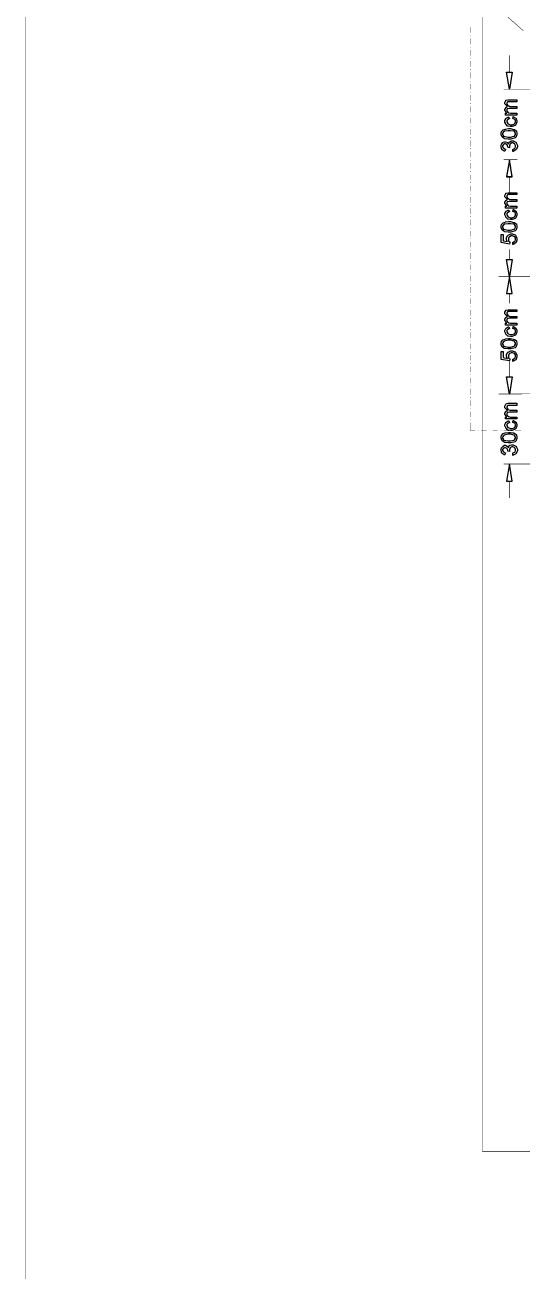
# Model space of a CAD drawing. Extents: x 0 to 210, y 0 to 297.
# Drawn here: x 0 to 44, y 130.7 to 240.9 of the extents above; entities that cross this region are included whole.
import ezdxf

# ---------------------------------------------------------------- set-up
doc = ezdxf.new("R2010")
doc.units = 0
doc.header["$MEASUREMENT"] = 0
for name, color, linetype in [('C00-00-00-BLACK', 7, 'Continuous'), ('C00-00-FF', 5, 'Continuous'), ('C00-7E-FF', 150, 'Continuous'), ('CFF-00-00', 1, 'Continuous'), ('CFF-7E-00', 30, 'Continuous')]:
    doc.layers.add(name, color=color, linetype=linetype)

msp = doc.modelspace()

# ---------------------------------------------------------------- linework, layer by layer
at = {"layer": 'C00-00-00-BLACK', "const_width": 0.0423}
msp.add_lwpolyline([(0.0427, -0.3886), (210.36, -0.3886), (210.36, 296.883), (0.0427, 296.883), (0.0427, -0.3886)], close=True, dxfattribs=at)
for points in [[(40.4604, 141.232), (40.4604, 263.183)], [(39.3996, 240.21), (39.3996, 240.676)], [(39.3996, 239.956), (39.4409, 239.956)], [(39.3996, 239.191), (39.3996, 239.702)], [(39.3996, 238.937), (39.4409, 238.937)], [(39.3996, 238.175), (39.3996, 238.683)], [(39.3996, 237.921), (39.4409, 237.921)], [(39.3996, 237.202), (39.3996, 237.71)], [(39.3996, 236.945), (39.4409, 236.945)], [(39.3996, 236.183), (39.3996, 236.691)], [(39.3996, 235.928), (39.4409, 235.928)], [(39.3996, 235.209), (39.3996, 235.675)], [(39.3996, 234.953), (39.4409, 234.953)], [(39.3996, 234.191), (39.3996, 234.699)], [(39.3996, 233.937), (39.4409, 233.937)], [(39.3996, 233.175), (39.3996, 233.682)], [(39.3996, 232.917), (39.4409, 232.917)], [(39.3996, 232.198), (39.3996, 232.664)], [(39.3996, 231.944), (39.4409, 231.944)], [(39.3996, 231.182), (39.3996, 231.691)], [(39.3996, 230.926), (39.4409, 230.926)], [(39.3996, 230.164), (39.3996, 230.671)], [(39.3996, 229.952), (39.4409, 229.952)], [(39.3996, 229.19), (39.3996, 229.698)], [(39.3996, 228.933), (39.4409, 228.933)], [(39.3996, 228.171), (39.3996, 228.68)], [(39.3996, 227.918), (39.4409, 227.918)], [(39.3996, 227.197), (39.3996, 227.663)], [(39.3996, 226.941), (39.4409, 226.941)], [(39.3996, 226.179), (39.3996, 226.687)], [(39.3996, 225.925), (39.4409, 225.925)], [(39.3996, 225.163), (39.3996, 225.672)], [(39.3996, 224.907), (39.4409, 224.907)], [(39.3996, 224.186), (39.3996, 224.695)], [(39.3996, 223.933), (39.4409, 223.933)], [(39.3996, 223.17), (39.3996, 223.679)], [(39.3996, 222.914), (39.4409, 222.914)], [(39.3996, 222.195), (39.3996, 222.661)], [(39.3996, 221.983), (39.4409, 221.983)], [(39.3996, 221.221), (39.3996, 221.729)], [(39.3996, 220.967), (39.4409, 220.967)], [(39.3996, 220.202), (39.3996, 220.711)], [(39.3996, 219.949), (39.4409, 219.949)], [(39.3996, 219.228), (39.3996, 219.694)], [(39.3996, 218.974), (39.4409, 218.974)], [(39.3996, 218.21), (39.3996, 218.718)], [(39.3996, 217.956), (39.4409, 217.956)], [(39.3996, 217.194), (39.3996, 217.702)], [(39.3996, 216.94), (39.4409, 216.94)], [(39.3996, 216.217), (39.3996, 216.726)], [(39.3996, 215.963), (39.4409, 215.963)], [(39.3996, 215.202), (39.3996, 215.71)], [(39.3996, 214.948), (39.4409, 214.948)], [(39.3996, 214.226), (39.3996, 214.691)], [(39.3996, 213.971), (39.4409, 213.971)], [(39.3996, 213.209), (39.3996, 213.717)], [(39.3996, 212.955), (39.4409, 212.955)], [(39.3996, 212.19), (39.3996, 212.699)], [(39.3996, 211.937), (39.4409, 211.937)], [(39.3996, 211.218), (39.3996, 211.683)], [(39.3996, 210.963), (39.4409, 210.963)], [(39.3996, 210.198), (39.3996, 210.706)], [(39.3996, 209.944), (39.4409, 209.944)], [(39.3996, 209.182), (39.3996, 209.69)], [(39.3996, 208.971), (39.4409, 208.971)], [(39.3996, 208.206), (39.3996, 208.714)], [(39.3996, 207.952), (39.4409, 207.952)], [(39.3996, 207.19), (39.3996, 207.698)], [(39.3996, 206.936), (39.4409, 206.936)], [(39.3996, 206.214), (39.3996, 206.679)], [(39.3996, 205.96), (39.4409, 205.96)], [(39.8254, 204.986), (39.3996, 204.986), (39.3996, 205.705)], [(40.0787, 204.986), (40.1214, 204.986)], [(40.8411, 204.986), (40.3324, 204.986)], [(41.0972, 204.986), (41.1399, 204.986)], [(41.8179, 204.986), (41.3523, 204.986)], [(42.0716, 204.986), (42.1143, 204.986)], [(42.8364, 204.986), (42.3252, 204.986)], [(43.09, 204.986), (43.1327, 204.986)], [(43.852, 204.986), (43.3433, 204.986)], [(40.4604, 141.232), (155.607, 141.232)]]:
    msp.add_lwpolyline(points, dxfattribs=at)
at = {"layer": 'C00-00-FF', "const_width": 0.0423}
for points in [[(43.9388, 218.633), (41.9019, 218.633)], [(43.9388, 218.633), (41.9019, 218.633)], [(43.9388, 208.248), (41.9019, 208.248)], [(43.9388, 208.248), (41.9019, 208.248)]]:
    msp.add_lwpolyline(points, dxfattribs=at)
at = {"layer": 'C00-7E-FF', "const_width": 0.0423}
for points in [[(42.8364, 236.733), (42.8364, 238.217)], [(51.2339, 235.209), (42.3252, 235.209)], [(43.1327, 228.976), (42.3252, 228.976)], [(43.5557, 228.976), (42.3252, 228.976)], [(42.8364, 227.493), (42.8364, 225.968)], [(42.8364, 227.452), (42.8364, 226.561)], [(42.8364, 220.159), (42.8364, 221.051)], [(42.4106, 218.633), (42.3252, 218.633)], [(42.4106, 218.633), (42.3252, 218.633)], [(42.8364, 217.151), (42.8364, 216.26)], [(42.8364, 209.775), (42.8364, 211.259)], [(42.8364, 209.775), (42.8364, 210.663)], [(42.4106, 208.248), (42.3252, 208.248)], [(42.4106, 208.248), (42.3252, 208.248)], [(52.3766, 202.059), (42.3252, 202.059)], [(42.8364, 200.533), (42.8364, 199.051)]]:
    msp.add_lwpolyline(points, dxfattribs=at)
for points in [[(42.5813, 236.733), (43.09, 236.733), (42.8364, 235.209), (42.5813, 236.733)], [(42.5813, 227.493), (43.09, 227.493), (42.8364, 228.976), (42.5813, 227.493)], [(42.5813, 227.452), (43.09, 227.452), (42.8364, 228.976), (42.5813, 227.452)], [(42.5813, 220.159), (43.09, 220.159), (42.8364, 218.633), (42.5813, 220.159)], [(42.5813, 217.151), (43.09, 217.151), (42.8364, 218.633), (42.5813, 217.151)], [(42.5813, 209.775), (43.09, 209.775), (42.8364, 208.248), (42.5813, 209.775)], [(42.5813, 209.775), (43.09, 209.775), (42.8364, 208.248), (42.5813, 209.775)], [(42.5813, 200.533), (43.09, 200.533), (42.8364, 202.059), (42.5813, 200.533)]]:
    msp.add_lwpolyline(points, close=True, dxfattribs=at)
at = {"layer": 'C00-7E-FF'}
for points in [[(42.5813, 236.733), (43.09, 236.733), (42.8364, 235.209), (42.5813, 236.733)], [(42.5813, 227.493), (43.09, 227.493), (42.8364, 228.976), (42.5813, 227.493)], [(42.5813, 227.452), (43.09, 227.452), (42.8364, 228.976), (42.5813, 227.452)], [(42.5813, 220.159), (43.09, 220.159), (42.8364, 218.633), (42.5813, 220.159)], [(42.5813, 217.151), (43.09, 217.151), (42.8364, 218.633), (42.5813, 217.151)], [(42.5813, 209.775), (43.09, 209.775), (42.8364, 208.248), (42.5813, 209.775)], [(42.5813, 209.775), (43.09, 209.775), (42.8364, 208.248), (42.5813, 209.775)], [(42.5813, 200.533), (43.09, 200.533), (42.8364, 202.059), (42.5813, 200.533)]]:
    msp.add_lwpolyline(points, close=True, dxfattribs=at)
at = {"layer": 'CFF-00-00', "const_width": 0.0423}
for points in [[(42.4974, 241.779), (44.0669, 240.38)], [(49.6616, 218.633), (43.9388, 218.633)], [(49.6616, 208.291), (43.8947, 208.291)]]:
    msp.add_lwpolyline(points, dxfattribs=at)
at = {"layer": 'CFF-7E-00'}
for points in [[(43.513, 232.917), (42.4974, 232.917), (42.4974, 233.087), (42.624, 233.087), (42.6022, 233.087), (42.5401, 233.185), (42.5401, 233.216), (42.5291, 233.227), (42.4519, 233.347), (42.4519, 233.386), (42.4519, 233.429), (42.5291, 233.546), (42.5401, 233.555), (42.5401, 233.587), (42.6448, 233.673), (42.6667, 233.682), (42.635, 233.704), (42.4519, 233.911), (42.4519, 233.978), (42.4519, 234.043), (42.5291, 234.213), (42.5401, 234.234), (42.5609, 234.244), (42.7344, 234.275), (42.7937, 234.275), (43.513, 234.275), (43.513, 234.107), (42.8791, 234.107), (42.8364, 234.107), (42.7411, 234.107), (42.7094, 234.107), (42.7094, 234.107), (42.6667, 234.064), (42.6667, 234.064), (42.6558, 234.054), (42.624, 233.968), (42.624, 233.937), (42.624, 233.896), (42.6985, 233.779), (42.7094, 233.767), (42.7193, 233.758), (42.8696, 233.682), (42.9204, 233.682), (43.513, 233.682), (43.513, 233.513), (42.8364, 233.513), (42.8364, 233.513), (42.6766, 233.482), (42.6667, 233.472), (42.6558, 233.472), (42.624, 233.376), (42.624, 233.345), (42.624, 233.313), (42.6558, 233.227), (42.6667, 233.216), (42.6667, 233.196), (42.7288, 233.132), (42.751, 233.132), (42.7715, 233.121), (42.9465, 233.087), (43.0057, 233.087), (43.513, 233.087), (43.513, 232.917)], [(43.1327, 232.621), (43.1754, 232.791), (43.1959, 232.781), (43.4178, 232.643), (43.4287, 232.621), (43.4495, 232.601), (43.513, 232.427), (43.513, 232.368), (43.513, 232.283), (43.4068, 232.051), (43.386, 232.029), (43.3641, 232.008), (43.0953, 231.902), (43.0057, 231.902), (42.9313, 231.902), (42.7302, 231.935), (42.7094, 231.944), (42.6875, 231.956), (42.5496, 232.093), (42.5401, 232.114), (42.5291, 232.136), (42.4519, 232.31), (42.4519, 232.368), (42.4519, 232.431), (42.5291, 232.601), (42.5401, 232.621), (42.5609, 232.643), (42.7344, 232.749), (42.7937, 232.749), (42.8364, 232.58), (42.7937, 232.58), (42.6766, 232.505), (42.6667, 232.494), (42.6558, 232.485), (42.624, 232.398), (42.624, 232.368), (42.624, 232.315), (42.6985, 232.166), (42.7094, 232.155), (42.7193, 232.135), (42.9341, 232.071), (43.0057, 232.071), (43.0788, 232.071), (43.2802, 232.135), (43.3021, 232.155), (43.3116, 232.166), (43.386, 232.318), (43.386, 232.368), (43.386, 232.399), (43.3532, 232.485), (43.3433, 232.494), (43.3324, 232.517), (43.1532, 232.611), (43.1327, 232.621)], [(42.8364, 230.799), (42.7288, 230.799), (42.4423, 230.831), (42.4106, 230.841), (42.3884, 230.852), (42.2081, 230.989), (42.1982, 231.01), (42.1763, 231.021), (42.1143, 231.206), (42.1143, 231.267), (42.1143, 231.32), (42.1446, 231.458), (42.1555, 231.479), (42.1651, 231.49), (42.2727, 231.596), (42.2836, 231.606), (42.2935, 231.617), (42.4752, 231.681), (42.4974, 231.691), (42.4974, 231.691), (42.751, 231.732), (42.8364, 231.732), (42.9313, 231.732), (43.1945, 231.659), (43.2167, 231.648), (43.2802, 231.648), (43.4495, 231.533), (43.4717, 231.521), (43.4813, 231.501), (43.513, 231.326), (43.513, 231.267), (43.513, 231.182), (43.4068, 230.948), (43.386, 230.926), (43.3546, 230.905), (42.9659, 230.799), (42.8364, 230.799)], [(42.8364, 230.967), (42.9412, 230.967), (43.2484, 231.043), (43.2594, 231.053), (43.2802, 231.064), (43.386, 231.217), (43.386, 231.267), (43.386, 231.32), (43.2802, 231.458), (43.2594, 231.479), (43.2484, 231.49), (42.9383, 231.521), (42.8364, 231.521), (42.7193, 231.521), (42.3884, 231.49), (42.3679, 231.479), (42.3457, 231.458), (42.2409, 231.315), (42.2409, 231.267), (42.2409, 231.214), (42.3139, 231.064), (42.3252, 231.053), (42.3457, 231.043), (42.7136, 230.967), (42.8364, 230.967)], [(43.1327, 229.698), (43.1327, 229.868), (43.1532, 229.879), (43.3324, 229.985), (43.3433, 229.995), (43.3532, 230.005), (43.386, 230.125), (43.386, 230.164), (43.386, 230.218), (43.3229, 230.354), (43.3021, 230.375), (43.2911, 230.386), (43.1394, 230.46), (43.09, 230.46), (43.047, 230.46), (42.9299, 230.386), (42.9204, 230.375), (42.8985, 230.365), (42.8364, 230.215), (42.8364, 230.164), (42.8364, 230.164), (42.8364, 230.069), (42.8364, 230.037), (42.7094, 230.078), (42.7094, 230.078), (42.7094, 230.112), (42.7094, 230.122), (42.7094, 230.122), (42.6339, 230.281), (42.624, 230.291), (42.624, 230.313), (42.4946, 230.375), (42.4519, 230.375), (42.4201, 230.375), (42.3347, 230.344), (42.3252, 230.334), (42.3139, 230.324), (42.2409, 230.204), (42.2409, 230.164), (42.2409, 230.123), (42.3139, 230.005), (42.3252, 229.995), (42.3347, 229.985), (42.4561, 229.909), (42.4974, 229.909), (42.4519, 229.741), (42.3884, 229.741), (42.2081, 229.847), (42.1982, 229.868), (42.1763, 229.89), (42.1143, 230.096), (42.1143, 230.164), (42.1143, 230.218), (42.1446, 230.354), (42.1555, 230.375), (42.1651, 230.386), (42.2727, 230.492), (42.2836, 230.502), (42.2935, 230.513), (42.412, 230.545), (42.4519, 230.545), (42.4946, 230.545), (42.6131, 230.513), (42.624, 230.502), (42.6558, 230.502), (42.7397, 230.386), (42.751, 230.375), (42.751, 230.418), (42.8569, 230.535), (42.8791, 230.545), (42.8886, 230.566), (43.0389, 230.63), (43.09, 230.63), (43.174, 230.63), (43.3973, 230.524), (43.4287, 230.502), (43.4495, 230.481), (43.5557, 230.244), (43.5557, 230.164), (43.5557, 230.091), (43.4495, 229.89), (43.4287, 229.868), (43.4068, 229.847), (43.1641, 229.709), (43.1327, 229.698)], [(43.513, 224.695), (42.4974, 224.695), (42.4974, 224.864), (42.624, 224.864), (42.6022, 224.864), (42.5401, 224.959), (42.5401, 224.991), (42.5291, 225.003), (42.4519, 225.123), (42.4519, 225.163), (42.4519, 225.206), (42.5291, 225.323), (42.5401, 225.333), (42.5401, 225.364), (42.6448, 225.45), (42.6667, 225.46), (42.635, 225.481), (42.4519, 225.688), (42.4519, 225.756), (42.4519, 225.819), (42.5291, 225.989), (42.5401, 226.009), (42.5609, 226.02), (42.7344, 226.052), (42.7937, 226.052), (43.513, 226.052), (43.513, 225.883), (42.8791, 225.883), (42.8364, 225.883), (42.7411, 225.883), (42.7094, 225.883), (42.7094, 225.883), (42.6667, 225.84), (42.6667, 225.84), (42.6558, 225.83), (42.624, 225.743), (42.624, 225.713), (42.624, 225.672), (42.6985, 225.554), (42.7094, 225.544), (42.7193, 225.534), (42.8696, 225.46), (42.9204, 225.46), (43.513, 225.46), (43.513, 225.29), (42.8364, 225.29), (42.8364, 225.29), (42.6766, 225.258), (42.6667, 225.247), (42.6558, 225.247), (42.624, 225.152), (42.624, 225.121), (42.624, 225.089), (42.6558, 225.003), (42.6667, 224.991), (42.6667, 224.97), (42.7288, 224.907), (42.751, 224.907), (42.7715, 224.897), (42.9465, 224.864), (43.0057, 224.864), (43.513, 224.864), (43.513, 224.695)], [(43.1327, 224.398), (43.1754, 224.568), (43.1959, 224.558), (43.4178, 224.42), (43.4287, 224.398), (43.4495, 224.378), (43.513, 224.204), (43.513, 224.145), (43.513, 224.061), (43.4068, 223.828), (43.386, 223.806), (43.3641, 223.785), (43.0953, 223.679), (43.0057, 223.679), (42.9313, 223.679), (42.7302, 223.712), (42.7094, 223.722), (42.6875, 223.733), (42.5496, 223.869), (42.5401, 223.89), (42.5291, 223.912), (42.4519, 224.087), (42.4519, 224.145), (42.4519, 224.208), (42.5291, 224.378), (42.5401, 224.398), (42.5609, 224.42), (42.7344, 224.525), (42.7937, 224.525), (42.8364, 224.356), (42.7937, 224.356), (42.6766, 224.283), (42.6667, 224.271), (42.6558, 224.262), (42.624, 224.175), (42.624, 224.145), (42.624, 224.093), (42.6985, 223.944), (42.7094, 223.933), (42.7193, 223.912), (42.9341, 223.848), (43.0057, 223.848), (43.0788, 223.848), (43.2802, 223.912), (43.3021, 223.933), (43.3116, 223.944), (43.386, 224.095), (43.386, 224.145), (43.386, 224.187), (43.3532, 224.294), (43.3433, 224.314), (43.3324, 224.325), (43.1532, 224.389), (43.1327, 224.398)], [(42.8364, 222.575), (42.7288, 222.575), (42.4423, 222.608), (42.4106, 222.618), (42.3884, 222.629), (42.2081, 222.767), (42.1982, 222.787), (42.1763, 222.799), (42.1143, 222.983), (42.1143, 223.044), (42.1143, 223.097), (42.1446, 223.235), (42.1555, 223.256), (42.1651, 223.267), (42.2727, 223.373), (42.2836, 223.383), (42.2935, 223.394), (42.4752, 223.457), (42.4974, 223.467), (42.4974, 223.467), (42.751, 223.509), (42.8364, 223.509), (42.9313, 223.509), (43.1945, 223.435), (43.2167, 223.424), (43.2802, 223.424), (43.4495, 223.308), (43.4717, 223.297), (43.4813, 223.277), (43.513, 223.103), (43.513, 223.044), (43.513, 222.958), (43.4068, 222.724), (43.386, 222.702), (43.3546, 222.681), (42.9659, 222.575), (42.8364, 222.575)], [(42.8364, 222.745), (42.9412, 222.745), (43.2484, 222.819), (43.2594, 222.829), (43.2802, 222.841), (43.386, 222.994), (43.386, 223.044), (43.386, 223.097), (43.2802, 223.235), (43.2594, 223.256), (43.2484, 223.267), (42.9383, 223.297), (42.8364, 223.297), (42.7193, 223.297), (42.3884, 223.267), (42.3679, 223.256), (42.3457, 223.235), (42.2409, 223.092), (42.2409, 223.044), (42.2409, 222.99), (42.3139, 222.841), (42.3252, 222.829), (42.3457, 222.819), (42.7136, 222.745), (42.8364, 222.745)], [(43.1327, 221.474), (43.1327, 221.686), (43.1849, 221.686), (43.3324, 221.761), (43.3433, 221.771), (43.3532, 221.782), (43.386, 221.901), (43.386, 221.94), (43.386, 221.994), (43.3116, 222.142), (43.3021, 222.152), (43.2802, 222.163), (43.1052, 222.236), (43.047, 222.236), (42.9934, 222.236), (42.8459, 222.163), (42.8364, 222.152), (42.8142, 222.142), (42.751, 221.991), (42.751, 221.94), (42.751, 221.94), (42.751, 221.771), (42.751, 221.771), (42.7605, 221.761), (42.8681, 221.698), (42.8791, 221.686), (42.8364, 221.517), (42.1143, 221.644), (42.1143, 222.364), (42.2836, 222.364), (42.2836, 221.813), (42.6667, 221.729), (42.6558, 221.751), (42.5813, 221.925), (42.5813, 221.983), (42.5813, 222.057), (42.6875, 222.258), (42.7094, 222.279), (42.7302, 222.301), (42.9673, 222.406), (43.047, 222.406), (43.12, 222.406), (43.3215, 222.333), (43.3433, 222.322), (43.3751, 222.301), (43.513, 222.031), (43.513, 221.94), (43.513, 221.867), (43.4495, 221.666), (43.4287, 221.644), (43.4068, 221.623), (43.1641, 221.485), (43.1327, 221.474)], [(43.513, 214.352), (42.4974, 214.352), (42.4974, 214.522), (42.624, 214.522), (42.6022, 214.522), (42.5401, 214.617), (42.5401, 214.649), (42.5291, 214.66), (42.4519, 214.78), (42.4519, 214.818), (42.4519, 214.862), (42.5291, 214.981), (42.5401, 214.991), (42.5401, 215.022), (42.6448, 215.108), (42.6667, 215.117), (42.635, 215.139), (42.4519, 215.346), (42.4519, 215.414), (42.4519, 215.477), (42.5291, 215.646), (42.5401, 215.667), (42.5609, 215.678), (42.7344, 215.71), (42.7937, 215.71), (43.513, 215.71), (43.513, 215.54), (42.8791, 215.54), (42.8364, 215.54), (42.7411, 215.54), (42.7094, 215.54), (42.7094, 215.54), (42.6667, 215.497), (42.6667, 215.497), (42.6558, 215.488), (42.624, 215.401), (42.624, 215.371), (42.624, 215.33), (42.6985, 215.212), (42.7094, 215.202), (42.7193, 215.192), (42.8696, 215.117), (42.9204, 215.117), (43.513, 215.117), (43.513, 214.948), (42.8364, 214.948), (42.8364, 214.948), (42.6766, 214.916), (42.6667, 214.905), (42.6558, 214.905), (42.624, 214.809), (42.624, 214.776), (42.624, 214.744), (42.6558, 214.66), (42.6667, 214.649), (42.6667, 214.628), (42.7288, 214.563), (42.751, 214.563), (42.7715, 214.554), (42.9465, 214.522), (43.0057, 214.522), (43.513, 214.522), (43.513, 214.352)], [(43.1327, 214.056), (43.1754, 214.226), (43.1959, 214.216), (43.4178, 214.078), (43.4287, 214.056), (43.4495, 214.036), (43.513, 213.861), (43.513, 213.801), (43.513, 213.717), (43.4068, 213.486), (43.386, 213.464), (43.3641, 213.443), (43.0953, 213.337), (43.0057, 213.337), (42.9313, 213.337), (42.7302, 213.368), (42.7094, 213.378), (42.6875, 213.389), (42.5496, 213.527), (42.5401, 213.548), (42.5291, 213.57), (42.4519, 213.743), (42.4519, 213.801), (42.4519, 213.866), (42.5291, 214.036), (42.5401, 214.056), (42.5609, 214.078), (42.7344, 214.183), (42.7937, 214.183), (42.8364, 214.013), (42.7937, 214.013), (42.6766, 213.94), (42.6667, 213.929), (42.6558, 213.92), (42.624, 213.832), (42.624, 213.801), (42.624, 213.749), (42.6985, 213.601), (42.7094, 213.59), (42.7193, 213.581), (42.9341, 213.505), (43.0057, 213.505), (43.0788, 213.505), (43.2802, 213.57), (43.3021, 213.59), (43.3116, 213.601), (43.386, 213.752), (43.386, 213.801), (43.386, 213.801), (43.3532, 213.95), (43.3433, 213.971), (43.3324, 213.982), (43.1532, 214.046), (43.1327, 214.056)], [(42.8364, 212.233), (42.7288, 212.233), (42.4889, 212.276), (42.4106, 212.276), (42.3884, 212.287), (42.2081, 212.423), (42.1982, 212.444), (42.1763, 212.455), (42.1143, 212.638), (42.1143, 212.699), (42.1143, 212.753), (42.1446, 212.892), (42.1555, 212.912), (42.1651, 212.924), (42.2727, 213.029), (42.2836, 213.039), (42.2935, 213.05), (42.4752, 213.115), (42.4974, 213.125), (42.4974, 213.125), (42.751, 213.167), (42.8364, 213.167), (42.9313, 213.167), (43.1945, 213.093), (43.2167, 213.082), (43.2802, 213.082), (43.4495, 212.977), (43.4717, 212.955), (43.4813, 212.935), (43.513, 212.758), (43.513, 212.699), (43.513, 212.615), (43.4068, 212.382), (43.386, 212.36), (43.3546, 212.339), (42.9659, 212.233), (42.8364, 212.233)], [(42.8364, 212.403), (42.9412, 212.403), (43.2484, 212.477), (43.2594, 212.487), (43.2802, 212.497), (43.386, 212.649), (43.386, 212.699), (43.386, 212.753), (43.2802, 212.892), (43.2594, 212.912), (43.2484, 212.924), (42.9383, 212.998), (42.8364, 212.998), (42.7193, 212.998), (42.3884, 212.924), (42.3679, 212.912), (42.3457, 212.892), (42.2409, 212.747), (42.2409, 212.699), (42.2409, 212.646), (42.3139, 212.509), (42.3252, 212.487), (42.3457, 212.477), (42.7136, 212.403), (42.8364, 212.403)], [(43.1327, 211.132), (43.1327, 211.344), (43.1849, 211.344), (43.3324, 211.419), (43.3433, 211.428), (43.3532, 211.439), (43.386, 211.559), (43.386, 211.598), (43.386, 211.651), (43.3116, 211.8), (43.3021, 211.81), (43.2802, 211.821), (43.1052, 211.894), (43.047, 211.894), (42.9934, 211.894), (42.8459, 211.821), (42.8364, 211.81), (42.8142, 211.8), (42.751, 211.649), (42.751, 211.598), (42.751, 211.557), (42.751, 211.461), (42.751, 211.428), (42.7605, 211.419), (42.8681, 211.355), (42.8791, 211.344), (42.8364, 211.175), (42.1143, 211.302), (42.1143, 212.021), (42.2836, 212.021), (42.2836, 211.471), (42.6667, 211.386), (42.6558, 211.408), (42.5813, 211.583), (42.5813, 211.641), (42.5813, 211.715), (42.6875, 211.916), (42.7094, 211.937), (42.7302, 211.959), (42.9673, 212.064), (43.047, 212.064), (43.12, 212.064), (43.3215, 211.991), (43.3433, 211.98), (43.3751, 211.959), (43.513, 211.689), (43.513, 211.598), (43.513, 211.525), (43.4495, 211.323), (43.4287, 211.302), (43.4068, 211.281), (43.1641, 211.143), (43.1327, 211.132)], [(43.513, 206.044), (42.4974, 206.044), (42.4974, 206.214), (42.624, 206.214), (42.6022, 206.214), (42.5401, 206.309), (42.5401, 206.34), (42.5291, 206.352), (42.4519, 206.471), (42.4519, 206.51), (42.4519, 206.553), (42.5291, 206.67), (42.5401, 206.679), (42.5401, 206.713), (42.6448, 206.799), (42.6667, 206.809), (42.635, 206.831), (42.4519, 207.038), (42.4519, 207.105), (42.4519, 207.169), (42.5291, 207.338), (42.5401, 207.359), (42.5609, 207.37), (42.7344, 207.444), (42.7937, 207.444), (43.513, 207.444), (43.513, 207.232), (42.8791, 207.232), (42.8364, 207.232), (42.7411, 207.232), (42.7094, 207.232), (42.7094, 207.232), (42.6667, 207.19), (42.6667, 207.19), (42.6558, 207.18), (42.624, 207.093), (42.624, 207.063), (42.624, 207.021), (42.6985, 206.904), (42.7094, 206.893), (42.7193, 206.883), (42.8696, 206.809), (42.9204, 206.809), (43.513, 206.809), (43.513, 206.637), (42.8364, 206.637), (42.8364, 206.637), (42.6766, 206.605), (42.6667, 206.594), (42.6558, 206.594), (42.624, 206.499), (42.624, 206.467), (42.624, 206.436), (42.6558, 206.352), (42.6667, 206.34), (42.6667, 206.32), (42.7288, 206.256), (42.751, 206.256), (42.7715, 206.247), (42.9465, 206.214), (43.0057, 206.214), (43.513, 206.214), (43.513, 206.044)], [(43.1327, 205.748), (43.1754, 205.917), (43.1959, 205.908), (43.4178, 205.77), (43.4287, 205.748), (43.4495, 205.727), (43.513, 205.554), (43.513, 205.494), (43.513, 205.411), (43.4068, 205.177), (43.386, 205.155), (43.3641, 205.135), (43.0953, 205.029), (43.0057, 205.029), (42.9313, 205.029), (42.7302, 205.06), (42.7094, 205.07), (42.6875, 205.081), (42.5496, 205.219), (42.5401, 205.239), (42.5291, 205.262), (42.4519, 205.437), (42.4519, 205.494), (42.4519, 205.558), (42.5291, 205.727), (42.5401, 205.748), (42.5609, 205.77), (42.7344, 205.875), (42.7937, 205.875), (42.8364, 205.705), (42.7937, 205.705), (42.6766, 205.632), (42.6667, 205.621), (42.6558, 205.612), (42.624, 205.525), (42.624, 205.494), (42.624, 205.442), (42.6985, 205.293), (42.7094, 205.282), (42.7193, 205.273), (42.9341, 205.198), (43.0057, 205.198), (43.0788, 205.198), (43.2802, 205.262), (43.3021, 205.282), (43.3116, 205.293), (43.386, 205.445), (43.386, 205.494), (43.386, 205.537), (43.3532, 205.643), (43.3433, 205.664), (43.3324, 205.675), (43.1532, 205.738), (43.1327, 205.748)], [(42.8364, 203.925), (42.7288, 203.925), (42.4889, 203.968), (42.4106, 203.968), (42.3884, 203.979), (42.2081, 204.117), (42.1982, 204.137), (42.1763, 204.159), (42.1143, 204.333), (42.1143, 204.391), (42.1143, 204.444), (42.1446, 204.582), (42.1555, 204.603), (42.1651, 204.614), (42.2727, 204.722), (42.2836, 204.732), (42.2935, 204.743), (42.4752, 204.807), (42.4974, 204.816), (42.4974, 204.816), (42.751, 204.859), (42.8364, 204.859), (42.9313, 204.859), (43.1451, 204.816), (43.2167, 204.816), (43.2375, 204.807), (43.4495, 204.666), (43.4717, 204.644), (43.4813, 204.623), (43.513, 204.45), (43.513, 204.391), (43.513, 204.307), (43.4068, 204.074), (43.386, 204.052), (43.3546, 204.031), (42.9659, 203.925), (42.8364, 203.925)], [(42.8364, 204.094), (42.9412, 204.094), (43.2484, 204.169), (43.2594, 204.178), (43.2802, 204.19), (43.386, 204.341), (43.386, 204.391), (43.386, 204.444), (43.2802, 204.582), (43.2594, 204.603), (43.2484, 204.614), (42.9383, 204.687), (42.8364, 204.687), (42.7193, 204.687), (42.3884, 204.614), (42.3679, 204.603), (42.3457, 204.582), (42.2409, 204.439), (42.2409, 204.391), (42.2409, 204.338), (42.3139, 204.2), (42.3252, 204.178), (42.3457, 204.169), (42.7136, 204.094), (42.8364, 204.094)], [(43.1327, 202.824), (43.1327, 203.036), (43.1849, 203.036), (43.3324, 203.11), (43.3433, 203.12), (43.3532, 203.131), (43.386, 203.251), (43.386, 203.29), (43.386, 203.343), (43.3229, 203.492), (43.3021, 203.502), (43.2911, 203.513), (43.1394, 203.586), (43.09, 203.586), (43.047, 203.586), (42.9299, 203.513), (42.9204, 203.502), (42.8985, 203.492), (42.8364, 203.34), (42.8364, 203.29), (42.8364, 203.29), (42.8364, 203.194), (42.8364, 203.163), (42.7094, 203.206), (42.7094, 203.206), (42.7094, 203.238), (42.7094, 203.248), (42.7094, 203.291), (42.6339, 203.407), (42.624, 203.416), (42.624, 203.438), (42.4946, 203.502), (42.4519, 203.502), (42.4201, 203.502), (42.3347, 203.47), (42.3252, 203.459), (42.3139, 203.449), (42.2409, 203.329), (42.2409, 203.29), (42.2409, 203.248), (42.3139, 203.131), (42.3252, 203.12), (42.3347, 203.11), (42.4561, 203.036), (42.4974, 203.036), (42.4519, 202.867), (42.3884, 202.867), (42.2081, 202.984), (42.1982, 202.993), (42.1763, 203.015), (42.1143, 203.222), (42.1143, 203.29), (42.1143, 203.343), (42.1446, 203.481), (42.1555, 203.502), (42.1651, 203.513), (42.2727, 203.619), (42.2836, 203.629), (42.2935, 203.64), (42.412, 203.713), (42.4519, 203.713), (42.4946, 203.713), (42.6131, 203.64), (42.624, 203.629), (42.6558, 203.629), (42.7397, 203.513), (42.751, 203.502), (42.751, 203.556), (42.8569, 203.692), (42.8791, 203.713), (42.8886, 203.724), (43.0389, 203.755), (43.09, 203.755), (43.174, 203.755), (43.3973, 203.65), (43.4287, 203.629), (43.4495, 203.608), (43.5557, 203.369), (43.5557, 203.29), (43.5557, 203.217), (43.4495, 203.015), (43.4287, 202.993), (43.4068, 202.972), (43.1641, 202.835), (43.1327, 202.824)]]:
    msp.add_lwpolyline(points, close=True, dxfattribs=at)

doc.saveas('drawing.dxf')
